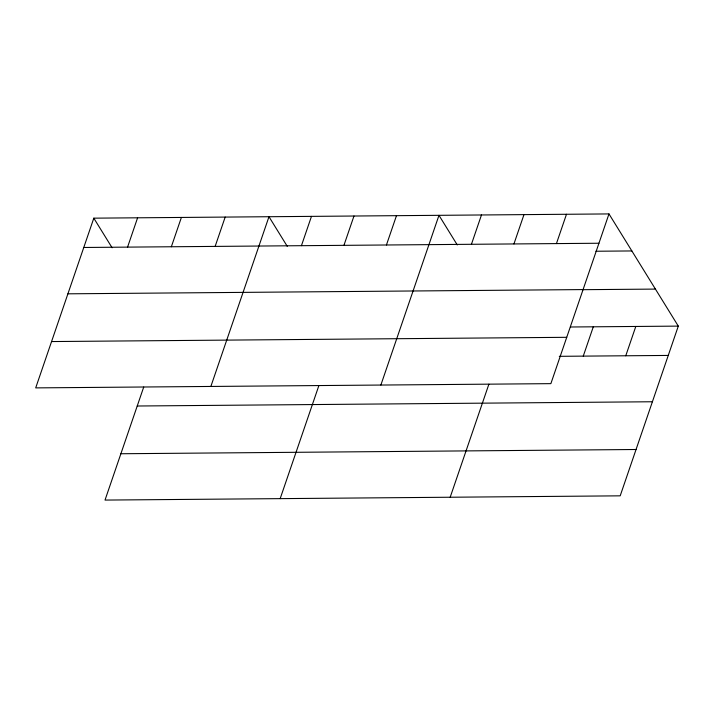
<?xml version="1.0" encoding="UTF-8"?>
<svg xmlns="http://www.w3.org/2000/svg" width="714" height="714" viewBox="0 0 714 714"><rect width="100%" height="100%" fill="white"/><g stroke="black" fill="none" stroke-linecap="round" stroke-linejoin="round"><path stroke-width="1.07" d="M93.811 218.163L35.7 387.889L550.869 383.65L608.98 213.923L93.811 218.163L112.107 247.776M127.565 247.124L137.597 217.806M171.351 246.758L181.392 217.44M143.719 387.05L105.02 500.077L620.189 495.837L678.3 326.111L608.98 213.923M215.137 246.401L225.178 217.083M210.862 386.452L268.973 216.717L287.269 246.339M301.433 245.687L311.474 216.369M343.934 245.339L353.974 216.021M280.174 498.64L318.872 385.605M386.435 244.991L396.475 215.673M380.865 385.051L438.976 215.325L457.272 244.938M471.436 244.295L481.477 214.968M513.937 243.938L523.978 214.619M450.186 497.239L488.885 384.203M556.438 243.59L566.479 214.271M583.258 356.125L593.298 326.807M625.759 355.777L635.799 326.459M83.77 247.481L598.948 243.242M595.895 251.239L631.854 250.944M67.91 293.82L583.079 289.581M582.41 289.688L655.425 289.09M570.415 326.994L678.3 326.111M51.56 341.56L566.737 337.311M559.285 356.322L668.259 355.429M137.231 406.007L652.4 401.759M120.88 453.747L636.049 449.499"/></g></svg>
